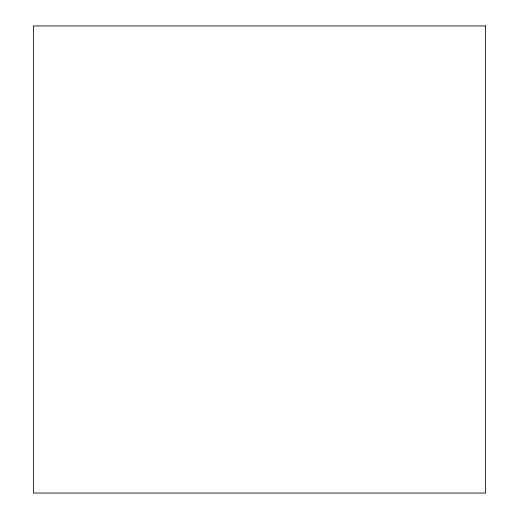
<?xml version="1.0" encoding="UTF-8"?>
<svg xmlns="http://www.w3.org/2000/svg" width="519" height="519" viewBox="0 0 519 519"><rect width="100%" height="100%" fill="white"/><g stroke="black" fill="none" stroke-linecap="round" stroke-linejoin="round"><path stroke-width="0.78" d="M485.609 25.95L33.391 25.95L33.391 493.05L485.609 493.05L485.609 25.95"/></g></svg>
